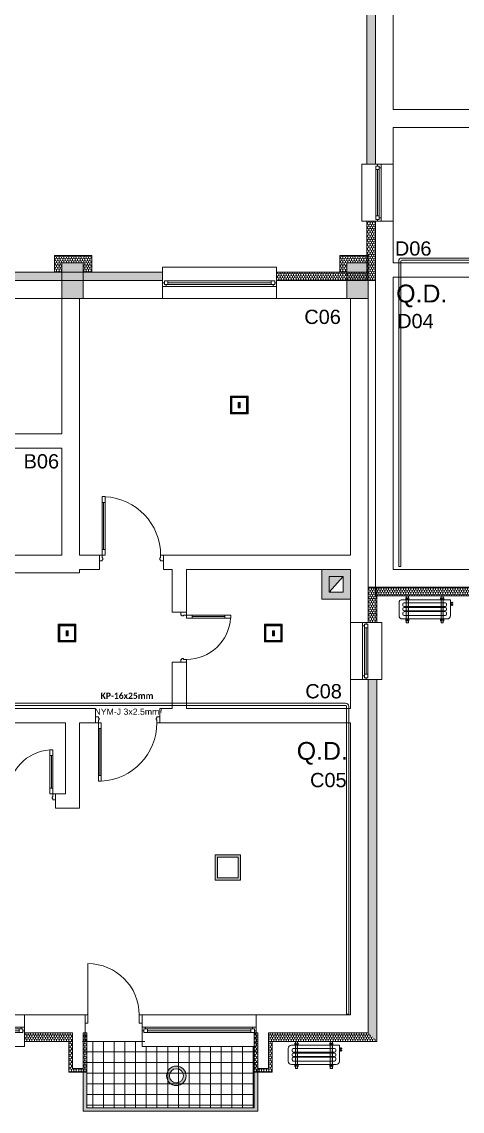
# Model space of a CAD drawing. Header units: millimetres. Extents: x 2795058 to 2855058, y -67651 to -26651.
# Drawn here: x 2814707 to 2820886, y -56559 to -41279 of the extents above; entities that cross this region are included whole.
import ezdxf

# ---------------------------------------------------------------- set-up
doc = ezdxf.new("R2010")
doc.units = ezdxf.units.MM
doc.header["$MEASUREMENT"] = 0
for name, color, linetype, lineweight in [('00E-Ndriqimi elektrike_Pen_No__6', 5, 'Continuous', 0), ('00E-Ndriqimi elektrike_Pen_No__60', 230, 'Continuous', 0), ('0_muret e jashtme_Pen_No__19', 255, 'Continuous', 0), ('0_Pen_No__80', 3, 'Continuous', 0), ('Annotation - Text_Pen_No__82_Pen_No__7', 7, 'Continuous', 0), ('Exterior walls_Pen_No__60', 230, 'Continuous', 0), ('Structural - Bearing_Pen_No__19', 255, 'Continuous', 0), ('Structural - Bearing_Pen_No__6', 5, 'Continuous', 0), ('Structural - Bearing_Pen_No__82_Pen_No__80', 3, 'Continuous', 0)]:
    doc.layers.add(name, color=color, linetype=linetype, lineweight=lineweight)
doc.layers.add('0_muret e jashtme', color=7, linetype='Continuous')
doc.layers.add('Exterior walls', color=7, linetype='Continuous')
for name, color, linetype, lineweight, true_color in [('0_muret e jashtme_Pen_No__82', 7, 'Continuous', 0, 0xaaaaaa), ('ARCHICAD Doors_Pen_No__82', 7, 'Continuous', 0, 0xaaaaaa), ('ARCHICAD Windows_Pen_No__82', 7, 'Continuous', 0, 0xaaaaaa), ('Exterior walls_Pen_No__119_Pen_No__163', 7, 'Continuous', 0, 0xe8e8e8), ('Exterior walls_Pen_No__119_Pen_No__204', 7, 'Continuous', 0, 0xe8e8e8), ('Exterior walls_Pen_No__1_Pen_No__61', 7, 'Continuous', 0, 0x6a6a6a), ('Shell - Roof_Pen_No__82', 7, 'Continuous', 0, 0xaaaaaa), ('Structural - Bearing_Pen_No__82', 7, 'Continuous', 0, 0xaaaaaa), ('Text blocks_Pen_No__82', 7, 'Continuous', 0, 0xaaaaaa)]:
    doc.layers.add(name, color=color, linetype=linetype, lineweight=lineweight, true_color=true_color)
doc.styles.add('GENERATED_STYLE_1', font='')
doc.styles.add('GENERATED_STYLE_2', font='')
doc.styles.get('GENERATED_STYLE_1').set_extended_font_data('Calibri', bold=True)
doc.styles.get('GENERATED_STYLE_2').set_extended_font_data('Arial')
pattern_1 = [(90, (2247653.822, -76424.967), (-34.6410162, 0), [20, -40]), (90, (2247636.502, -76394.967), (-34.6410162, 0), [20, -40]), (150, (2247653.822, -76404.967), (17.320508, 30), [20, -40]), (150, (2247619.18, -76404.967), (17.320508, 30), [20, -40]), (210, (2247653.822, -76424.967), (-17.320508, 30), [20, -40]), (210, (2247619.18, -76424.967), (-17.320508, 30), [20, -40])]

# ---------------------------------------------------------------- blocks, each defined once
blk = doc.blocks.new('Window 22_2')
at = {"layer": 'ARCHICAD Windows_Pen_No__82', "color": 253, "linetype": 'Continuous', "lineweight": 0, "true_color": 0xaaaaaa}
for p, q in [((-800, 150), (-800, 220)), ((-800, 220), (800, 220)), ((800, 220), (800, 150)), ((-800, 150), (-800, 30)), ((-800, 30), (-800, 0)), ((-800, 0), (-775, 0)), ((-800, 0), (-800, -50)), ((-800, 0), (-800, -50)), ((-775, 25), (-725, 25)), ((-775, -25), (-775, 25)), ((-775, 0), (-775, -25)), ((-725, 25), (725, 25)), ((-725, 25), (-725, -25)), ((-725, 25), (725, 25)), ((-725, 0), (725, 0)), ((725, -25), (725, 25)), ((725, 25), (775, 25)), ((775, 25), (775, -25)), ((775, -25), (775, 0)), ((775, 0), (800, 0)), ((800, 150), (800, 30)), ((800, 30), (800, 0)), ((800, 0), (800, -50)), ((800, 0), (800, -50)), ((-750, -50), (-800, -50)), ((-800, -50), (-800, -220)), ((-775, -25), (-750, -25)), ((-725, -25), (-775, -25)), ((-750, -25), (-750, -50)), ((750, -50), (-750, -50)), ((725, -25), (-725, -25)), ((775, -25), (725, -25)), ((750, -50), (750, -25)), ((750, -25), (775, -25)), ((800, -50), (750, -50)), ((800, -50), (800, -220)), ((-800, -220), (800, -220))]:
    blk.add_line(p, q, dxfattribs=at)
blk = doc.blocks.new('Wall_2', base_point=(2804368, -45159))
at = {"layer": '0_muret e jashtme_Pen_No__82', "linetype": 'Continuous', "lineweight": 0, "true_color": 0xaaaaaa}
h = blk.add_hatch(dxfattribs=at)
h.set_pattern_fill('Styrofoam_SM_Insulation', color=253, style=0, pattern_type=2)
h.set_pattern_definition(pattern_1)
h.paths.add_polyline_path([(2816683, -44789), (2814389, -44789), (2814389, -44909), (2816683, -44909)])
h = blk.add_hatch(dxfattribs=at)
h.set_pattern_fill('Styrofoam_SM_Insulation', color=253, style=0, pattern_type=2)
h.set_pattern_definition(pattern_1)
h.paths.add_polyline_path([(2818283, -44909), (2819487, -44909), (2819568, -44789), (2818283, -44789)])
h = blk.add_hatch(dxfattribs=at)
h.set_pattern_fill('Styrofoam_SM_Insulation', color=253, style=0, pattern_type=2)
h.set_pattern_definition(pattern_1)
h.paths.add_polyline_path([(2819487, -44909), (2819568, -44909), (2819568, -44789)])
at = {"layer": '0_muret e jashtme_Pen_No__82', "color": 253, "linetype": 'Continuous', "lineweight": 0, "true_color": 0xaaaaaa}
for p, q in [((2816683, -44909), (2814389, -44909)), ((2816683, -44789), (2816683, -44909)), ((2816683, -44909), (2816683, -44939)), ((2818283, -44789), (2818283, -44909)), ((2819318, -44909), (2818283, -44909)), ((2818283, -44909), (2818283, -44939)), ((2819487, -44909), (2819318, -44909)), ((2819487, -44909), (2819568, -44909)), ((2816683, -44939), (2816683, -44989)), ((2816683, -44989), (2816683, -45159)), ((2818283, -44939), (2818283, -44989)), ((2818283, -44989), (2818283, -45159))]:
    blk.add_line(p, q, dxfattribs=at)
at = {"layer": '0_muret e jashtme_Pen_No__82', "color": 253, "linetype": 'Continuous', "lineweight": 0, "true_color": 0xaaaaaa, "flags": 128}
for points in [[(2816683, -44789), (2814389, -44789)], [(2819568, -44789), (2818283, -44789)], [(2819568, -44789), (2819568, -44909)], [(2819568, -44909), (2819568, -45159)], [(2814389, -45159), (2815268, -45159)], [(2815518, -45159), (2816683, -45159)], [(2818283, -45159), (2819318, -45159)]]:
    blk.add_lwpolyline(points, dxfattribs=at)
at = {"layer": 'ARCHICAD Windows_Pen_No__82', "color": 253, "linetype": 'Continuous', "lineweight": 0, "true_color": 0xaaaaaa, "xscale": -1, "zscale": 1000}
blk.add_blockref('Window 22_2', (2817483, -44939), dxfattribs=at)
blk = doc.blocks.new('Window 22')
at = {"layer": 'ARCHICAD Windows_Pen_No__82', "color": 253, "linetype": 'Continuous', "lineweight": 0, "true_color": 0xaaaaaa}
for p, q in [((-400, 150), (-400, 220)), ((-400, 220), (400, 220)), ((400, 220), (400, 150)), ((-400, 150), (-400, 30)), ((-400, 30), (-400, 0)), ((-400, 0), (-375, 0)), ((-400, 0), (-400, -50)), ((-400, 0), (-400, -50)), ((-375, 25), (-325, 25)), ((-375, -25), (-375, 25)), ((-375, 0), (-375, -25)), ((-325, 25), (325, 25)), ((-325, 25), (-325, -25)), ((-325, 25), (325, 25)), ((-325, 0), (325, 0)), ((325, -25), (325, 25)), ((325, 25), (375, 25)), ((375, 25), (375, -25)), ((375, -25), (375, 0)), ((375, 0), (400, 0)), ((400, 150), (400, 30)), ((400, 30), (400, 0)), ((400, 0), (400, -50)), ((400, 0), (400, -50)), ((-350, -50), (-400, -50)), ((-400, -50), (-400, -220)), ((-375, -25), (-350, -25)), ((-325, -25), (-375, -25)), ((-350, -25), (-350, -50)), ((350, -50), (-350, -50)), ((325, -25), (-325, -25)), ((375, -25), (325, -25)), ((350, -50), (350, -25)), ((350, -25), (375, -25)), ((400, -50), (350, -50)), ((400, -50), (400, -220)), ((-400, -220), (400, -220))]:
    blk.add_line(p, q, dxfattribs=at)
blk = doc.blocks.new('Wall_5', base_point=(2819918, -38859))
at = {"layer": '0_muret e jashtme_Pen_No__82', "linetype": 'Continuous', "lineweight": 0, "true_color": 0xaaaaaa}
h = blk.add_hatch(dxfattribs=at)
h.set_pattern_fill('Styrofoam_SM_Insulation', color=253, style=0, pattern_type=2)
h.set_pattern_definition(pattern_1)
h.paths.add_polyline_path([(2819548, -38489), (2819548, -43277), (2819668, -43277), (2819668, -38609)])
h = blk.add_hatch(dxfattribs=at)
h.set_pattern_fill('Styrofoam_SM_Insulation', color=253, style=0, pattern_type=2)
h.set_pattern_definition(pattern_1)
h.paths.add_polyline_path([(2819548, -44909), (2819668, -44909), (2819668, -44077), (2819548, -44077)])
at = {"layer": '0_muret e jashtme_Pen_No__82', "color": 253, "linetype": 'Continuous', "lineweight": 0, "true_color": 0xaaaaaa}
for p, q in [((2819668, -38609), (2819668, -43277)), ((2819548, -43277), (2819668, -43277)), ((2819668, -43277), (2819698, -43277)), ((2819698, -43277), (2819748, -43277)), ((2819748, -43277), (2819918, -43277)), ((2819548, -44077), (2819668, -44077)), ((2819668, -44077), (2819668, -44909)), ((2819668, -44077), (2819698, -44077)), ((2819698, -44077), (2819748, -44077)), ((2819748, -44077), (2819918, -44077))]:
    blk.add_line(p, q, dxfattribs=at)
at = {"layer": '0_muret e jashtme_Pen_No__82', "color": 253, "linetype": 'Continuous', "lineweight": 0, "true_color": 0xaaaaaa, "flags": 128}
for points in [[(2819548, -38489), (2819548, -43277)], [(2819918, -42509), (2819918, -38859)], [(2819918, -43277), (2819918, -42759)], [(2819548, -44077), (2819548, -44909)], [(2819918, -44659), (2819918, -44077)], [(2819548, -44909), (2819668, -44909)], [(2819918, -44909), (2819918, -44859)]]:
    blk.add_lwpolyline(points, dxfattribs=at)
at = {"layer": 'ARCHICAD Windows_Pen_No__82', "color": 253, "linetype": 'Continuous', "lineweight": 0, "true_color": 0xaaaaaa, "zscale": 1000, "rotation": 90}
blk.add_blockref('Window 22', (2819698, -43677), dxfattribs=at)
blk = doc.blocks.new('Wall_8', base_point=(2819318, -45159))
at = {"layer": '0_muret e jashtme_Pen_No__82', "color": 253, "linetype": 'Continuous', "lineweight": 0, "true_color": 0xaaaaaa, "flags": 128}
for points in [[(2819318, -45159), (2819318, -48759)], [(2819568, -49209), (2819568, -45159)], [(2819318, -48959), (2819318, -49209)]]:
    blk.add_lwpolyline(points, dxfattribs=at)
blk = doc.blocks.new('Wall_11', base_point=(2834918, -42509))
at = {"layer": '0_muret e jashtme_Pen_No__82', "color": 253, "linetype": 'Continuous', "lineweight": 0, "true_color": 0xaaaaaa, "flags": 128}
for points in [[(2822669, -42509), (2819918, -42509)], [(2819918, -42759), (2822268, -42759)]]:
    blk.add_lwpolyline(points, dxfattribs=at)
blk = doc.blocks.new('Wall_15', base_point=(2815268, -48759))
at = {"layer": '0_muret e jashtme_Pen_No__82', "color": 253, "linetype": 'Continuous', "lineweight": 0, "true_color": 0xaaaaaa, "flags": 128}
for points in [[(2815268, -48759), (2813368, -48759)], [(2813318, -49009), (2815518, -49009)]]:
    blk.add_lwpolyline(points, dxfattribs=at)
blk = doc.blocks.new('Wall_18', base_point=(2825918, -48959))
at = {"layer": '0_muret e jashtme_Pen_No__82', "linetype": 'Continuous', "lineweight": 0, "true_color": 0xaaaaaa}
h = blk.add_hatch(dxfattribs=at)
h.set_pattern_fill('Styrofoam_SM_Insulation', color=253, style=0, pattern_type=2)
h.set_pattern_definition(pattern_1)
h.paths.add_polyline_path([(2821068, -49209), (2819749, -49209), (2819668, -49329), (2821068, -49329)])
h = blk.add_hatch(dxfattribs=at)
h.set_pattern_fill('Styrofoam_SM_Insulation', color=253, style=0, pattern_type=2)
h.set_pattern_definition(pattern_1)
h.paths.add_polyline_path([(2819749, -49209), (2819668, -49209), (2819668, -49329)])
at = {"layer": '0_muret e jashtme_Pen_No__82', "color": 253, "linetype": 'Continuous', "lineweight": 0, "true_color": 0xaaaaaa}
for p, q in [((2819749, -49209), (2819668, -49209)), ((2819749, -49209), (2819918, -49209)), ((2819918, -49209), (2821068, -49209))]:
    blk.add_line(p, q, dxfattribs=at)
at = {"layer": '0_muret e jashtme_Pen_No__82', "color": 253, "linetype": 'Continuous', "lineweight": 0, "true_color": 0xaaaaaa, "flags": 128}
for points in [[(2819668, -49209), (2819668, -48959)], [(2821248, -48959), (2819918, -48959)], [(2819668, -49329), (2819668, -49209)], [(2819668, -49329), (2821068, -49329)]]:
    blk.add_lwpolyline(points, dxfattribs=at)
blk = doc.blocks.new('Door 22')
at = {"layer": 'ARCHICAD Doors_Pen_No__82', "color": 253, "linetype": 'Continuous', "lineweight": 0, "true_color": 0xaaaaaa}
for p, q in [((360, 0), (360, 720)), ((-400, 0), (-437, 0)), ((-400, 0), (-437, 0)), ((-360, 0), (-400, 0)), ((-400, 0), (-400, -115)), ((-400, 0), (-400, -115)), ((-400, 0), (-400, -115)), ((-360, -115), (-360, 0)), ((400, 0), (360, 0)), ((360, 0), (360, -115)), ((400, -115), (400, 0)), ((400, 0), (400, -115)), ((400, 0), (400, -115)), ((400, 0), (437, 0)), ((400, 0), (437, 0)), ((-400, -115), (-360, -115)), ((-400, -115), (-400, -250)), ((-400, -115), (-400, -250)), ((360, -115), (400, -115)), ((400, -115), (400, -250)), ((400, -115), (400, -250)), ((-400, -250), (-400, -370)), ((-400, -250), (-400, -370)), ((400, -250), (400, -370)), ((400, -250), (400, -370)), ((-400, -370), (-437, -370)), ((-400, -370), (-437, -370)), ((400, -370), (437, -370)), ((400, -370), (437, -370))]:
    blk.add_line(p, q, dxfattribs=at)
blk.add_arc((360, 0), 720, 90, 180, dxfattribs=at)
blk = doc.blocks.new('Wall_19', base_point=(2813318, -55209))
at = {"layer": '0_muret e jashtme_Pen_No__82', "linetype": 'Continuous', "lineweight": 0, "true_color": 0xaaaaaa}
h = blk.add_hatch(dxfattribs=at)
h.set_pattern_fill('Styrofoam_SM_Insulation', color=253, style=0, pattern_type=2)
h.set_pattern_definition(pattern_1)
h.paths.add_polyline_path([(2814746, -55459), (2814746, -55579), (2815418, -55579), (2815418, -55459)])
h = blk.add_hatch(dxfattribs=at)
h.set_pattern_fill('Styrofoam_SM_Insulation', color=253, style=0, pattern_type=2)
h.set_pattern_definition(pattern_1)
h.paths.add_polyline_path([(2815568, -55459), (2815568, -55579), (2815595, -55579), (2815595, -55459)])
h = blk.add_hatch(dxfattribs=at)
h.set_pattern_fill('Styrofoam_SM_Insulation', color=253, style=0, pattern_type=2)
h.set_pattern_definition(pattern_1)
h.paths.add_polyline_path([(2817995, -55459), (2817995, -55579), (2818018, -55579), (2818018, -55459)])
h = blk.add_hatch(dxfattribs=at)
h.set_pattern_fill('Styrofoam_SM_Insulation', color=253, style=0, pattern_type=2)
h.set_pattern_definition(pattern_1)
h.paths.add_polyline_path([(2818168, -55579), (2819688, -55579), (2819568, -55459), (2818168, -55459)])
at = {"layer": '0_muret e jashtme_Pen_No__82', "color": 253, "linetype": 'Continuous', "lineweight": 0, "true_color": 0xaaaaaa}
for p, q in [((2814746, -55379), (2814746, -55209)), ((2815595, -55209), (2815558, -55209)), ((2815595, -55209), (2815595, -55324)), ((2817995, -55379), (2817995, -55209)), ((2814746, -55429), (2814746, -55379)), ((2814746, -55459), (2814746, -55429)), ((2814746, -55459), (2815418, -55459)), ((2814746, -55579), (2814746, -55459)), ((2815418, -55459), (2815418, -55579)), ((2815568, -55579), (2815568, -55459)), ((2815568, -55459), (2815595, -55459)), ((2815595, -55324), (2815595, -55459)), ((2815595, -55459), (2815595, -55579)), ((2817995, -55429), (2817995, -55379)), ((2817995, -55459), (2817995, -55429)), ((2817995, -55459), (2818018, -55459)), ((2817995, -55579), (2817995, -55459)), ((2818018, -55459), (2818018, -55579)), ((2818168, -55579), (2818168, -55459)), ((2818168, -55459), (2819568, -55459)), ((2815595, -55579), (2815558, -55579))]:
    blk.add_line(p, q, dxfattribs=at)
at = {"layer": '0_muret e jashtme_Pen_No__82', "color": 253, "linetype": 'Continuous', "lineweight": 0, "true_color": 0xaaaaaa, "flags": 128}
for points in [[(2815595, -55209), (2814746, -55209)], [(2819318, -55209), (2817995, -55209)], [(2814746, -55579), (2815418, -55579)], [(2815568, -55579), (2815595, -55579)], [(2817995, -55579), (2818018, -55579)], [(2818168, -55579), (2819688, -55579)]]:
    blk.add_lwpolyline(points, dxfattribs=at)
at = {"layer": 'ARCHICAD Doors_Pen_No__82', "color": 253, "linetype": 'Continuous', "lineweight": 0, "true_color": 0xaaaaaa, "xscale": -1, "zscale": 1000}
blk.add_blockref('Door 22', (2815995, -55209), dxfattribs=at)
at = {"layer": 'ARCHICAD Windows_Pen_No__82', "color": 253, "linetype": 'Continuous', "lineweight": 0, "true_color": 0xaaaaaa, "zscale": 1000, "rotation": 180}
for name, p in [('Window 22', (2814346, -55429)), ('Window 22_2', (2817195, -55429))]:
    blk.add_blockref(name, p, dxfattribs=at)
blk = doc.blocks.new('Storefront 22_3')
at = {"layer": 'ARCHICAD Doors_Pen_No__82', "color": 253, "linetype": 'Continuous', "lineweight": 0, "true_color": 0xaaaaaa}
for p, q in [((370, 740), (370, 820)), ((370, 820), (410, 820)), ((410, 820), (410, 740)), ((370, 740), (390, 740)), ((370, 80), (370, 740)), ((410, 740), (370, 740)), ((390, 740), (410, 740)), ((390, 80), (390, 740)), ((390, 740), (390, 80)), ((390, 740), (390, 80)), ((410, 740), (410, 80)), ((-450, 0), (-450, -80)), ((-410, 0), (-450, 0)), ((-450, 0), (-450, -80)), ((-450, 0), (-450, -80)), ((-410, -40), (-410, 0)), ((390, 80), (370, 80)), ((370, 0), (370, 80)), ((370, 80), (410, 80)), ((410, 0), (370, 0)), ((410, 80), (390, 80)), ((410, 80), (410, 0)), ((410, 0), (410, -40)), ((450, 0), (410, 0)), ((450, -80), (450, 0)), ((450, 0), (450, -80)), ((450, 0), (450, -80)), ((-450, -80), (-410, -80)), ((-450, -80), (-450, -200)), ((-400, -40), (-410, -40)), ((-410, -80), (-410, -65.4)), ((-410, -65.4), (-400, -65.4)), ((-400, -65.4), (-400, -40)), ((410, -40), (400, -40)), ((400, -40), (400, -65.4)), ((400, -65.4), (410, -65.4)), ((410, -65.4), (410, -80)), ((410, -80), (450, -80)), ((450, -80), (450, -200))]:
    blk.add_line(p, q, dxfattribs=at)
blk.add_arc((410, 0), 820, 92.79603, 180, dxfattribs=at)
blk = doc.blocks.new('Wall_30', base_point=(2819918, -44659))
at = {"layer": '0_muret e jashtme_Pen_No__82', "color": 253, "linetype": 'Continuous', "lineweight": 0, "true_color": 0xaaaaaa}
for p, q in [((2822630, -44779), (2822630, -44659)), ((2823530, -44779), (2823530, -44659)), ((2822630, -44859), (2822630, -44779)), ((2823530, -44859), (2823530, -44779))]:
    blk.add_line(p, q, dxfattribs=at)
at = {"layer": '0_muret e jashtme_Pen_No__82', "color": 253, "linetype": 'Continuous', "lineweight": 0, "true_color": 0xaaaaaa, "flags": 128}
for points in [[(2822268, -44659), (2819918, -44659)], [(2822630, -44659), (2822468, -44659)], [(2825918, -44659), (2823530, -44659)], [(2819918, -44859), (2822630, -44859)], [(2823530, -44859), (2823718, -44859)], [(2823918, -44859), (2825918, -44859)]]:
    blk.add_lwpolyline(points, dxfattribs=at)
at = {"layer": 'ARCHICAD Doors_Pen_No__82', "color": 253, "linetype": 'Continuous', "lineweight": 0, "true_color": 0xaaaaaa, "xscale": -1, "zscale": 1000, "rotation": 180}
blk.add_blockref('Storefront 22_3', (2823080, -44859), dxfattribs=at)
blk = doc.blocks.new('Wall_34', base_point=(2815268, -45159))
at = {"layer": '0_muret e jashtme_Pen_No__82', "color": 253, "linetype": 'Continuous', "lineweight": 0, "true_color": 0xaaaaaa, "flags": 128}
for points in [[(2815268, -45159), (2815268, -47059)], [(2815518, -48759), (2815518, -45159)], [(2815268, -47259), (2815268, -48759)], [(2815518, -49009), (2815518, -48959)]]:
    blk.add_lwpolyline(points, dxfattribs=at)
blk = doc.blocks.new('Wall_36', base_point=(2815268, -47259))
at = {"layer": '0_muret e jashtme_Pen_No__82', "color": 253, "linetype": 'Continuous', "lineweight": 0, "true_color": 0xaaaaaa, "flags": 128}
for points in [[(2815268, -47059), (2813368, -47059)], [(2813368, -47259), (2815268, -47259)]]:
    blk.add_lwpolyline(points, dxfattribs=at)
blk = doc.blocks.new('Wall_40', base_point=(2815268, -48759))
at = {"layer": '0_muret e jashtme_Pen_No__82', "color": 253, "linetype": 'Continuous', "lineweight": 0, "true_color": 0xaaaaaa}
for p, q in [((2815795, -48759), (2815795, -48839)), ((2815795, -48839), (2815795, -48959)), ((2816695, -48759), (2816695, -48839)), ((2816695, -48839), (2816695, -48959))]:
    blk.add_line(p, q, dxfattribs=at)
at = {"layer": '0_muret e jashtme_Pen_No__82', "color": 253, "linetype": 'Continuous', "lineweight": 0, "true_color": 0xaaaaaa, "flags": 128}
for points in [[(2815795, -48759), (2815518, -48759)], [(2819318, -48759), (2816695, -48759)], [(2815518, -48959), (2815795, -48959)], [(2816695, -48959), (2816818, -48959)], [(2817018, -48959), (2819318, -48959)]]:
    blk.add_lwpolyline(points, dxfattribs=at)
at = {"layer": 'ARCHICAD Doors_Pen_No__82', "color": 253, "linetype": 'Continuous', "lineweight": 0, "true_color": 0xaaaaaa, "xscale": -1, "zscale": 1000}
blk.add_blockref('Storefront 22_3', (2816245, -48759), dxfattribs=at)
blk = doc.blocks.new('Wall_42', base_point=(2813068, -51109))
at = {"layer": '0_muret e jashtme_Pen_No__82', "color": 253, "linetype": 'Continuous', "lineweight": 0, "true_color": 0xaaaaaa}
for p, q in [((2815743, -51029), (2815743, -50909)), ((2815743, -51109), (2815743, -51029)), ((2816643, -51029), (2816643, -50909)), ((2816643, -51109), (2816643, -51029))]:
    blk.add_line(p, q, dxfattribs=at)
at = {"layer": '0_muret e jashtme_Pen_No__82', "color": 253, "linetype": 'Continuous', "lineweight": 0, "true_color": 0xaaaaaa, "flags": 128}
for points in [[(2815743, -50909), (2813318, -50909)], [(2816818, -50909), (2816643, -50909)], [(2819318, -50909), (2817018, -50909)], [(2813318, -51109), (2815318, -51109)], [(2815518, -51109), (2815743, -51109)], [(2816643, -51109), (2819318, -51109)]]:
    blk.add_lwpolyline(points, dxfattribs=at)
at = {"layer": 'ARCHICAD Doors_Pen_No__82', "color": 253, "linetype": 'Continuous', "lineweight": 0, "true_color": 0xaaaaaa, "zscale": 1000, "rotation": 180}
blk.add_blockref('Storefront 22_3', (2816193, -51109), dxfattribs=at)
blk = doc.blocks.new('Storefront 22_4')
at = {"layer": 'ARCHICAD Doors_Pen_No__82', "color": 253, "linetype": 'Continuous', "lineweight": 0, "true_color": 0xaaaaaa}
for p, q in [((270, 540), (270, 620)), ((270, 620), (310, 620)), ((310, 620), (310, 540)), ((270, 540), (290, 540)), ((270, 80), (270, 540)), ((310, 540), (270, 540)), ((290, 540), (310, 540)), ((290, 80), (290, 540)), ((290, 540), (290, 80)), ((290, 540), (290, 80)), ((310, 540), (310, 80)), ((-350, 0), (-350, -80)), ((-310, 0), (-350, 0)), ((-350, 0), (-350, -80)), ((-350, 0), (-350, -80)), ((-310, -40), (-310, 0)), ((290, 80), (270, 80)), ((270, 0), (270, 80)), ((270, 80), (310, 80)), ((310, 0), (270, 0)), ((310, 80), (290, 80)), ((310, 80), (310, 0)), ((310, 0), (310, -40)), ((350, 0), (310, 0)), ((350, -80), (350, 0)), ((350, 0), (350, -80)), ((350, 0), (350, -80)), ((-350, -80), (-310, -80)), ((-350, -80), (-350, -200)), ((-300, -40), (-310, -40)), ((-310, -80), (-310, -65.4)), ((-310, -65.4), (-300, -65.4)), ((-300, -65.4), (-300, -40)), ((310, -40), (300, -40)), ((300, -40), (300, -65.4)), ((300, -65.4), (310, -65.4)), ((310, -65.4), (310, -80)), ((310, -80), (350, -80)), ((350, -80), (350, -200))]:
    blk.add_line(p, q, dxfattribs=at)
blk.add_arc((310, 0), 620, 93.69907, 180, dxfattribs=at)
blk = doc.blocks.new('Wall_44', base_point=(2817018, -51109))
at = {"layer": '0_muret e jashtme_Pen_No__82', "color": 253, "linetype": 'Continuous', "lineweight": 0, "true_color": 0xaaaaaa}
for p, q in [((2816938, -49561), (2816818, -49561)), ((2817018, -49561), (2816938, -49561)), ((2816938, -50261), (2816818, -50261)), ((2817018, -50261), (2816938, -50261))]:
    blk.add_line(p, q, dxfattribs=at)
at = {"layer": '0_muret e jashtme_Pen_No__82', "color": 253, "linetype": 'Continuous', "lineweight": 0, "true_color": 0xaaaaaa, "flags": 128}
for points in [[(2816818, -48959), (2816818, -49561)], [(2817018, -49561), (2817018, -48959)], [(2816818, -50261), (2816818, -50909)], [(2817018, -50909), (2817018, -50261)]]:
    blk.add_lwpolyline(points, dxfattribs=at)
at = {"layer": 'ARCHICAD Doors_Pen_No__82', "color": 253, "linetype": 'Continuous', "lineweight": 0, "true_color": 0xaaaaaa, "xscale": -1, "zscale": 1000, "rotation": 270}
blk.add_blockref('Storefront 22_4', (2817018, -49911), dxfattribs=at)
blk = doc.blocks.new('Wall_46', base_point=(2815318, -51109))
at = {"layer": '0_muret e jashtme_Pen_No__82', "color": 253, "linetype": 'Continuous', "lineweight": 0, "true_color": 0xaaaaaa, "flags": 128}
for points in [[(2815318, -51109), (2815318, -52109)], [(2815518, -52309), (2815518, -51109)]]:
    blk.add_lwpolyline(points, dxfattribs=at)
blk = doc.blocks.new('Wall_47', base_point=(2815318, -52109))
at = {"layer": '0_muret e jashtme_Pen_No__82', "color": 253, "linetype": 'Continuous', "lineweight": 0, "true_color": 0xaaaaaa}
for p, q in [((2814482, -52109), (2814482, -52189)), ((2814482, -52189), (2814482, -52309)), ((2815182, -52109), (2815182, -52189)), ((2815182, -52189), (2815182, -52309))]:
    blk.add_line(p, q, dxfattribs=at)
at = {"layer": '0_muret e jashtme_Pen_No__82', "color": 253, "linetype": 'Continuous', "lineweight": 0, "true_color": 0xaaaaaa, "flags": 128}
for points in [[(2814482, -52109), (2813318, -52109)], [(2813318, -52109), (2813318, -52309)], [(2815318, -52109), (2815182, -52109)], [(2813318, -52309), (2814482, -52309)], [(2815182, -52309), (2815518, -52309)]]:
    blk.add_lwpolyline(points, dxfattribs=at)
at = {"layer": 'ARCHICAD Doors_Pen_No__82', "color": 253, "linetype": 'Continuous', "lineweight": 0, "true_color": 0xaaaaaa, "zscale": 1000}
blk.add_blockref('Storefront 22_4', (2814832, -52109), dxfattribs=at)
blk = doc.blocks.new('Wall_58', base_point=(2815568, -55209))
at = {"layer": '0_muret e jashtme_Pen_No__82', "color": 253, "linetype": 'Continuous', "lineweight": 0, "true_color": 0xaaaaaa}
for p, q in [((2815418, -55459), (2815418, -55579)), ((2815568, -55579), (2815568, -55459))]:
    blk.add_line(p, q, dxfattribs=at)
at = {"layer": '0_muret e jashtme_Pen_No__82', "color": 253, "linetype": 'Continuous', "lineweight": 0, "true_color": 0xaaaaaa, "flags": 128}
for points in [[(2815418, -55579), (2815418, -55959)], [(2815568, -55959), (2815568, -55579)], [(2815418, -55959), (2815568, -55959)]]:
    blk.add_lwpolyline(points, dxfattribs=at)
blk = doc.blocks.new('Wall_59', base_point=(2818018, -55209))
at = {"layer": '0_muret e jashtme_Pen_No__82', "color": 253, "linetype": 'Continuous', "lineweight": 0, "true_color": 0xaaaaaa}
for p, q in [((2818018, -55459), (2818018, -55579)), ((2818168, -55579), (2818168, -55459))]:
    blk.add_line(p, q, dxfattribs=at)
at = {"layer": '0_muret e jashtme_Pen_No__82', "color": 253, "linetype": 'Continuous', "lineweight": 0, "true_color": 0xaaaaaa, "flags": 128}
for points in [[(2818018, -55579), (2818018, -55959)], [(2818168, -55959), (2818168, -55579)], [(2818168, -55959), (2818018, -55959)]]:
    blk.add_lwpolyline(points, dxfattribs=at)
blk = doc.blocks.new('Wall_62', base_point=(2819918, -44909))
at = {"layer": '0_muret e jashtme_Pen_No__82', "color": 253, "linetype": 'Continuous', "lineweight": 0, "true_color": 0xaaaaaa, "flags": 128}
for points in [[(2819668, -44909), (2819668, -48959)], [(2819918, -48959), (2819918, -44909)]]:
    blk.add_lwpolyline(points, dxfattribs=at)
blk = doc.blocks.new('Wall_63', base_point=(2819318, -49209))
at = {"layer": '0_muret e jashtme_Pen_No__82', "linetype": 'Continuous', "lineweight": 0, "true_color": 0xaaaaaa}
h = blk.add_hatch(dxfattribs=at)
h.set_pattern_fill('Styrofoam_SM_Insulation', color=253, style=0, pattern_type=2)
h.set_pattern_definition(pattern_1)
h.paths.add_polyline_path([(2819568, -49209), (2819568, -49703), (2819688, -49703), (2819688, -49209)])
h = blk.add_hatch(dxfattribs=at)
h.set_pattern_fill('Styrofoam_SM_Insulation', color=253, style=0, pattern_type=2)
h.set_pattern_definition(pattern_1)
h.paths.add_polyline_path([(2819688, -50503), (2819568, -50503), (2819568, -55459), (2819688, -55579)])
at = {"layer": '0_muret e jashtme_Pen_No__82', "color": 253, "linetype": 'Continuous', "lineweight": 0, "true_color": 0xaaaaaa}
for p, q in [((2819568, -49703), (2819568, -49209)), ((2819488, -49703), (2819318, -49703)), ((2819538, -49703), (2819488, -49703)), ((2819568, -49703), (2819538, -49703)), ((2819688, -49703), (2819568, -49703)), ((2819488, -50503), (2819318, -50503)), ((2819538, -50503), (2819488, -50503)), ((2819568, -50503), (2819538, -50503)), ((2819568, -55459), (2819568, -50503)), ((2819688, -50503), (2819568, -50503))]:
    blk.add_line(p, q, dxfattribs=at)
at = {"layer": '0_muret e jashtme_Pen_No__82', "color": 253, "linetype": 'Continuous', "lineweight": 0, "true_color": 0xaaaaaa, "flags": 128}
for points in [[(2819318, -49209), (2819318, -49703)], [(2819688, -49209), (2819568, -49209)], [(2819688, -49703), (2819688, -49209)], [(2819318, -50503), (2819318, -50909)], [(2819688, -55579), (2819688, -50503)], [(2819318, -51109), (2819318, -55209)]]:
    blk.add_lwpolyline(points, dxfattribs=at)
at = {"layer": 'ARCHICAD Windows_Pen_No__82', "color": 253, "linetype": 'Continuous', "lineweight": 0, "true_color": 0xaaaaaa, "xscale": -1, "zscale": 1000, "rotation": 270}
blk.add_blockref('Window 22', (2819538, -50103), dxfattribs=at)
blk = doc.blocks.new('Wall_75', base_point=(2813282, -50851))
at = {"layer": 'Exterior walls_Pen_No__60', "color": 230, "linetype": 'Continuous', "lineweight": 0, "flags": 128}
for points in [[(2819249, -50836), (2813282, -50836)], [(2813282, -50836), (2813282, -50866)], [(2813282, -50866), (2819249, -50866)]]:
    blk.add_lwpolyline(points, dxfattribs=at)
blk = doc.blocks.new('Wall_76', base_point=(2819279, -50881))
at = {"layer": 'Exterior walls_Pen_No__60', "color": 230, "linetype": 'Continuous', "lineweight": 0, "flags": 128}
for points in [[(2819264, -50881), (2819264, -55198)], [(2819294, -55198), (2819294, -50881)], [(2819264, -55198), (2819294, -55198)]]:
    blk.add_lwpolyline(points, dxfattribs=at)
blk = doc.blocks.new('Wall_77', base_point=(2819279, -50881))
at = {"layer": 'Exterior walls_Pen_No__60', "color": 230, "linetype": 'Continuous', "lineweight": 0}
for radius in [45, 15]:
    blk.add_arc((2819249, -50881), radius, 0, 90, dxfattribs=at)
blk = doc.blocks.new('Wall_78', base_point=(2825918, -44607))
at = {"layer": 'Exterior walls_Pen_No__60', "color": 230, "linetype": 'Continuous', "lineweight": 0, "flags": 128}
for points in [[(2825918, -44592), (2820040, -44592)], [(2825918, -44622), (2825918, -44592)], [(2820040, -44622), (2825918, -44622)]]:
    blk.add_lwpolyline(points, dxfattribs=at)
blk = doc.blocks.new('Wall_79', base_point=(2820010, -44637))
at = {"layer": 'Exterior walls_Pen_No__60', "color": 230, "linetype": 'Continuous', "lineweight": 0, "flags": 128}
for points in [[(2819995, -44637), (2819995, -48918)], [(2820025, -48918), (2820025, -44637)], [(2819995, -48918), (2820025, -48918)]]:
    blk.add_lwpolyline(points, dxfattribs=at)
blk = doc.blocks.new('Wall_80', base_point=(2820040, -44607))
at = {"layer": 'Exterior walls_Pen_No__60', "color": 230, "linetype": 'Continuous', "lineweight": 0}
for radius in [45, 15]:
    blk.add_arc((2820040, -44637), radius, 90, 180, dxfattribs=at)

msp = doc.modelspace()

# ---------------------------------------------------------------- hatches: boundary and pattern name
at = {"layer": '00E-Ndriqimi elektrike_Pen_No__60', "linetype": 'Continuous', "lineweight": 0}
h = msp.add_hatch(color=230, dxfattribs=at)
h.paths.add_polyline_path([(2816739, -56062, 1.000002), (2817013, -56062, 1)])
h.paths.add_polyline_path([(2816777, -56062, -1.000002), (2816975, -56062, -1)], flags=0)
at = {"layer": '0_muret e jashtme_Pen_No__19', "linetype": 'Continuous', "lineweight": 0}
for points in [[(2815568, -45159), (2815568, -44659), (2815268, -44659), (2815268, -45159)], [(2819568, -45159), (2819568, -44659), (2819268, -44659), (2819268, -45159)]]:
    msp.add_hatch(color=255, dxfattribs=at).paths.add_polyline_path(points)
at = {"layer": '0_muret e jashtme_Pen_No__82', "linetype": 'Continuous', "lineweight": 0, "true_color": 0xaaaaaa}
h = msp.add_hatch(dxfattribs=at)
h.set_pattern_fill('Styrofoam_SM_Insulation', color=253, style=0, pattern_type=2)
h.set_pattern_definition(pattern_1)
h.paths.add_polyline_path([(2815688, -44789), (2815688, -44558), (2815168, -44558), (2815168, -44789), (2815268, -44789), (2815268, -44659), (2815568, -44659), (2815568, -44789)])
h = msp.add_hatch(dxfattribs=at)
h.set_pattern_fill('Styrofoam_SM_Insulation', color=253, style=0, pattern_type=2)
h.set_pattern_definition(pattern_1)
h.paths.add_polyline_path([(2819568, -44659), (2819568, -44558), (2819168, -44558), (2819168, -44789), (2819268, -44789), (2819268, -44659)])
h = msp.add_hatch(dxfattribs=at)
h.set_pattern_fill('Styrofoam_SM_Insulation', color=253, style=0, pattern_type=2)
h.set_pattern_definition(pattern_1)
h.paths.add_polyline_path([(2815418, -55579), (2815418, -55959), (2815568, -55959), (2815568, -55459), (2815618, -55459), (2815618, -56009), (2815368, -56009), (2815368, -55579)])
h = msp.add_hatch(dxfattribs=at)
h.set_pattern_fill('Styrofoam_SM_Insulation', color=253, style=0, pattern_type=2)
h.set_pattern_definition(pattern_1)
h.paths.add_polyline_path([(2818168, -55579), (2818168, -55959), (2818018, -55959), (2818018, -55459), (2817968, -55459), (2817968, -56009), (2818218, -56009), (2818218, -55579)])
at = {"layer": 'Exterior walls_Pen_No__119_Pen_No__163', "linetype": 'Continuous', "lineweight": 0, "true_color": 0xe8e8e8}
for points in [[(2820131, -49329), (2820100, -49329), (2820100, -49709), (2820131, -49709)], [(2818576, -55579), (2818545, -55579), (2818545, -55959), (2818576, -55959)]]:
    msp.add_hatch(color=254, dxfattribs=at).paths.add_polyline_path(points)
at = {"layer": 'Exterior walls_Pen_No__119_Pen_No__204', "linetype": 'Continuous', "lineweight": 0, "true_color": 0xe8e8e8}
for points in [[(2820620, -49329), (2820590, -49329), (2820590, -49709), (2820620, -49709)], [(2819065, -55579), (2819035, -55579), (2819035, -55959), (2819065, -55959)]]:
    msp.add_hatch(color=254, dxfattribs=at).paths.add_polyline_path(points)
at = {"layer": 'Structural - Bearing_Pen_No__19', "linetype": 'Continuous', "lineweight": 0, "true_color": 0xffffff}
h = msp.add_hatch(color=7, dxfattribs=at)
h.paths.add_polyline_path([(2819318, -48959), (2818918, -48959), (2818918, -49379), (2819318, -49379)])
h.paths.add_polyline_path([(2819218, -49059), (2819018, -49059), (2819018, -49279), (2819218, -49279)], flags=0)
msp.add_hatch(color=7, dxfattribs=at).paths.add_polyline_path([(2819018, -49279), (2819218, -49059), (2819018, -49059)])
at = {"layer": 'Structural - Bearing_Pen_No__19', "linetype": 'Continuous', "lineweight": 0}
h = msp.add_hatch(dxfattribs=at)
h.set_pattern_fill('Grid_15x15', color=255, style=0, pattern_type=2)
h.set_pattern_definition([(0, (2247653.82, -76424.97), (0, 150), []), (90, (2247653.82, -76424.97), (-150, 0), [])])
h.paths.add_polyline_path([(2815618, -55909), (2815618, -56509), (2817968, -56509), (2817968, -55909), (2818018, -55909), (2818018, -55579), (2817995, -55579), (2817995, -55649), (2816395, -55649), (2816395, -55579), (2815568, -55579), (2815568, -56559), (2815569, -56559), (2815569, -55909)])
msp.add_hatch(color=255, dxfattribs=at).paths.add_polyline_path([(2818018, -56559), (2818018, -55909), (2817968, -55909), (2817968, -56509), (2815618, -56509), (2815618, -55909), (2815569, -55909), (2815569, -56559)])
at = {"layer": 'Structural - Bearing_Pen_No__6', "linetype": 'Continuous', "lineweight": 0}
h = msp.add_hatch(color=5, dxfattribs=at)
h.paths.add_polyline_path([(2817881, -46778), (2817633, -46778), (2817633, -46530), (2817881, -46530)])
h.paths.add_polyline_path([(2817860, -46758), (2817653, -46758), (2817653, -46550), (2817860, -46550)], flags=0)
for points in [[(2817744, -46695), (2817744, -46620), (2817773, -46620), (2817773, -46695)], [(2815330, -49893), (2815330, -49819), (2815359, -49819), (2815359, -49893)], [(2818223, -49893), (2818223, -49819), (2818252, -49819), (2818252, -49893)]]:
    msp.add_hatch(color=5, dxfattribs=at).paths.add_polyline_path(points)
h = msp.add_hatch(color=5, dxfattribs=at)
h.paths.add_polyline_path([(2815467, -49976), (2815219, -49976), (2815219, -49729), (2815467, -49729)])
h.paths.add_polyline_path([(2815447, -49956), (2815240, -49956), (2815240, -49749), (2815447, -49749)], flags=0)
h = msp.add_hatch(color=5, dxfattribs=at)
h.paths.add_polyline_path([(2818360, -49976), (2818112, -49976), (2818112, -49729), (2818360, -49729)])
h.paths.add_polyline_path([(2818340, -49956), (2818132, -49956), (2818132, -49749), (2818340, -49749)], flags=0)
h = msp.add_hatch(color=5, dxfattribs=at)
h.paths.add_polyline_path([(2817420, -52964), (2817774, -52964), (2817774, -53318), (2817420, -53318)])
h.paths.add_polyline_path([(2817741, -53285), (2817453, -53285), (2817453, -52997), (2817741, -52997)], flags=0)

# ---------------------------------------------------------------- linework, layer by layer
at = {"layer": '00E-Ndriqimi elektrike_Pen_No__6', "color": 5, "linetype": 'Continuous', "lineweight": 0}
for points in [[(2817633, -46530), (2817881, -46530), (2817881, -46778), (2817633, -46778)], [(2817646, -46543), (2817868, -46543), (2817868, -46765), (2817646, -46765)], [(2815219, -49729), (2815467, -49729), (2815467, -49976), (2815219, -49976)], [(2815232, -49742), (2815454, -49742), (2815454, -49964), (2815232, -49964)], [(2818112, -49729), (2818360, -49729), (2818360, -49976), (2818112, -49976)], [(2818125, -49742), (2818347, -49742), (2818347, -49964), (2818125, -49964)]]:
    msp.add_lwpolyline(points, close=True, dxfattribs=at)
at = {"layer": '00E-Ndriqimi elektrike_Pen_No__60', "color": 230, "linetype": 'Continuous', "lineweight": 0}
for radius in [137, 98.7]:
    msp.add_circle((2816876, -56062), radius, dxfattribs=at)
at = {"layer": '0_muret e jashtme_Pen_No__82', "color": 253, "linetype": 'Continuous', "lineweight": 0, "true_color": 0xaaaaaa, "flags": 128}
for points in [[(2815688, -44789), (2815688, -44558), (2815168, -44558), (2815168, -44789), (2815268, -44789), (2815268, -44659), (2815568, -44659), (2815568, -44789)], [(2819568, -44659), (2819568, -44558), (2819168, -44558), (2819168, -44789), (2819268, -44789), (2819268, -44659)], [(2815568, -45159), (2815568, -44659), (2815268, -44659), (2815268, -45159)], [(2819568, -45159), (2819568, -44659), (2819268, -44659), (2819268, -45159)], [(2815418, -55579), (2815418, -55959), (2815568, -55959), (2815568, -55459), (2815618, -55459), (2815618, -56009), (2815368, -56009), (2815368, -55579)], [(2818168, -55579), (2818168, -55959), (2818018, -55959), (2818018, -55459), (2817968, -55459), (2817968, -56009), (2818218, -56009), (2818218, -55579)]]:
    msp.add_lwpolyline(points, close=True, dxfattribs=at)
at = {"layer": '0_Pen_No__80', "color": 3, "linetype": 'Continuous', "lineweight": 0}
for p, q in [((2820000, -49609), (2820000, -49429)), ((2820045, -49384), (2820720, -49384)), ((2820055, -49445), (2820055, -49464)), ((2820650, -49428), (2820071, -49428)), ((2820071, -49481), (2820650, -49481)), ((2820071, -49494), (2820650, -49494)), ((2820666, -49464), (2820666, -49445)), ((2820720, -49384), (2820720, -49609)), ((2820675, -49654), (2820045, -49654)), ((2820055, -49523), (2820055, -49510)), ((2820055, -49588), (2820055, -49569)), ((2820650, -49539), (2820071, -49539)), ((2820071, -49552), (2820650, -49552)), ((2820650, -49605), (2820071, -49605)), ((2820666, -49510), (2820666, -49523)), ((2820666, -49569), (2820666, -49588)), ((2818445, -55859), (2818445, -55679)), ((2818490, -55634), (2819165, -55634)), ((2818500, -55695), (2818500, -55714)), ((2818500, -55773), (2818500, -55760)), ((2819095, -55678), (2818516, -55678)), ((2818516, -55731), (2819095, -55731)), ((2818516, -55744), (2819095, -55744)), ((2819111, -55714), (2819111, -55695)), ((2819111, -55760), (2819111, -55773)), ((2819165, -55634), (2819165, -55859)), ((2819120, -55904), (2818490, -55904)), ((2818500, -55838), (2818500, -55819)), ((2819095, -55789), (2818516, -55789)), ((2818516, -55802), (2819095, -55802)), ((2819095, -55855), (2818516, -55855)), ((2819111, -55819), (2819111, -55838))]:
    msp.add_line(p, q, dxfattribs=at)
for points in [[(2820138, -49384), (2820138, -49356), (2820124, -49356), (2820124, -49372, -1), (2820107, -49372), (2820107, -49356), (2820093, -49356), (2820093, -49384)], [(2820628, -49384), (2820628, -49356), (2820613, -49356), (2820613, -49372, -1), (2820597, -49372), (2820597, -49356), (2820582, -49356), (2820582, -49384)], [(2820720, -49419), (2820724, -49419, -0.414214), (2820727, -49421), (2820727, -49435, -0.414214), (2820724, -49437), (2820720, -49437)], [(2820720, -49448), (2820724, -49448, -0.414214), (2820727, -49450), (2820727, -49464, -0.414214), (2820724, -49466), (2820720, -49466)], [(2820138, -49654), (2820138, -49681), (2820124, -49681), (2820124, -49665, 1), (2820107, -49665), (2820107, -49681), (2820093, -49681), (2820093, -49654)], [(2820628, -49654), (2820628, -49681), (2820613, -49681), (2820613, -49665, 1), (2820597, -49665), (2820597, -49681), (2820582, -49681), (2820582, -49654)], [(2818583, -55634), (2818583, -55606), (2818569, -55606), (2818569, -55622, -1), (2818552, -55622), (2818552, -55606), (2818538, -55606), (2818538, -55634)], [(2819073, -55634), (2819073, -55606), (2819058, -55606), (2819058, -55622, -1), (2819042, -55622), (2819042, -55606), (2819027, -55606), (2819027, -55634)], [(2819165, -55669), (2819169, -55669, -0.414214), (2819172, -55671), (2819172, -55685, -0.414214), (2819169, -55687), (2819165, -55687)], [(2819165, -55698), (2819169, -55698, -0.414214), (2819172, -55700), (2819172, -55714, -0.414214), (2819169, -55716), (2819165, -55716)], [(2818583, -55904), (2818583, -55931), (2818569, -55931), (2818569, -55915, 1), (2818552, -55915), (2818552, -55931), (2818538, -55931), (2818538, -55904)], [(2819073, -55904), (2819073, -55931), (2819058, -55931), (2819058, -55915, 1), (2819042, -55915), (2819042, -55931), (2819027, -55931), (2819027, -55904)]]:
    msp.add_lwpolyline(points, format="xyb", dxfattribs=at)
for points in [[(2820727, -49424), (2820739, -49424), (2820739, -49432), (2820727, -49432)], [(2820727, -49453), (2820739, -49453), (2820739, -49461), (2820727, -49461)], [(2820739, -49420), (2820745, -49420), (2820745, -49436), (2820739, -49436)], [(2820739, -49449), (2820745, -49449), (2820745, -49465), (2820739, -49465)], [(2819172, -55674), (2819184, -55674), (2819184, -55682), (2819172, -55682)], [(2819172, -55703), (2819184, -55703), (2819184, -55711), (2819172, -55711)], [(2819184, -55670), (2819190, -55670), (2819190, -55686), (2819184, -55686)], [(2819184, -55699), (2819190, -55699), (2819190, -55715), (2819184, -55715)]]:
    msp.add_lwpolyline(points, close=True, dxfattribs=at)
for points in [[(2820745, -49423), (2820752, -49423, -0.414214), (2820754, -49426), (2820754, -49430, -0.414214), (2820752, -49433), (2820745, -49433)], [(2820745, -49452), (2820752, -49452, -0.414214), (2820754, -49455), (2820754, -49459, -0.414214), (2820752, -49462), (2820745, -49462)], [(2819190, -55673), (2819197, -55673, -0.414214), (2819199, -55676), (2819199, -55680, -0.414214), (2819197, -55683), (2819190, -55683)], [(2819190, -55702), (2819197, -55702, -0.414214), (2819199, -55705), (2819199, -55709, -0.414214), (2819197, -55712), (2819190, -55712)]]:
    msp.add_lwpolyline(points, format="xyb", close=True, dxfattribs=at)
for centre, radius, start, end in [((2820045, -49429), 45, 90, 180), ((2820071, -49445), 16.3, 90, 180), ((2820071, -49464), 16.3, 180, 270), ((2820071, -49510), 16.3, 90, 180), ((2820650, -49445), 16.3, 0, 90), ((2820650, -49464), 16.3, 270, 0), ((2820650, -49510), 16.3, 0, 90), ((2820045, -49609), 45, 180, 270), ((2820071, -49523), 16.3, 180, 270), ((2820071, -49569), 16.3, 90, 180), ((2820071, -49588), 16.3, 180, 270), ((2820650, -49523), 16.3, 270, 0), ((2820650, -49569), 16.3, 0, 90), ((2820650, -49588), 16.3, 270, 0), ((2820675, -49609), 45, 270, 0), ((2818490, -55679), 45, 90, 180), ((2818516, -55695), 16.3, 90, 180), ((2818516, -55714), 16.3, 180, 270), ((2818516, -55760), 16.3, 90, 180), ((2819095, -55695), 16.3, 0, 90), ((2819095, -55714), 16.3, 270, 0), ((2819095, -55760), 16.3, 0, 90), ((2818490, -55859), 45, 180, 270), ((2818516, -55773), 16.3, 180, 270), ((2818516, -55819), 16.3, 90, 180), ((2818516, -55838), 16.3, 180, 270), ((2819095, -55773), 16.3, 270, 0), ((2819095, -55819), 16.3, 0, 90), ((2819095, -55838), 16.3, 270, 0), ((2819120, -55859), 45, 270, 0)]:
    msp.add_arc(centre, radius, start, end, dxfattribs=at)
at = {"layer": 'Exterior walls_Pen_No__1_Pen_No__61', "color": 251, "linetype": 'Continuous', "lineweight": 0, "true_color": 0x6a6a6a, "flags": 128}
for points in [[(2820131, -49329), (2820131, -49709), (2820100, -49709), (2820100, -49329)], [(2820620, -49329), (2820620, -49709), (2820590, -49709), (2820590, -49329)], [(2818576, -55579), (2818576, -55959), (2818545, -55959), (2818545, -55579)], [(2819065, -55579), (2819065, -55959), (2819035, -55959), (2819035, -55579)]]:
    msp.add_lwpolyline(points, close=True, dxfattribs=at)
at = {"layer": 'Shell - Roof_Pen_No__82', "color": 253, "linetype": 'Continuous', "lineweight": 0, "true_color": 0xaaaaaa}
for p, q in [((2819318, -48959), (2818918, -48959)), ((2818918, -48959), (2818918, -49379)), ((2819318, -49379), (2819318, -48959)), ((2818918, -49379), (2819318, -49379)), ((2815568, -56559), (2815568, -55509))]:
    msp.add_line(p, q, dxfattribs=at)
at = {"layer": 'Structural - Bearing_Pen_No__6', "color": 5, "linetype": 'Continuous', "lineweight": 0, "flags": 128}
for points in [[(2817881, -46778), (2817633, -46778), (2817633, -46530), (2817881, -46530)], [(2817860, -46758), (2817653, -46758), (2817653, -46550), (2817860, -46550)], [(2817744, -46695), (2817744, -46620), (2817773, -46620), (2817773, -46695)], [(2815467, -49976), (2815219, -49976), (2815219, -49729), (2815467, -49729)], [(2815447, -49956), (2815240, -49956), (2815240, -49749), (2815447, -49749)], [(2818360, -49976), (2818112, -49976), (2818112, -49729), (2818360, -49729)], [(2818340, -49956), (2818132, -49956), (2818132, -49749), (2818340, -49749)], [(2815330, -49893), (2815330, -49819), (2815359, -49819), (2815359, -49893)], [(2818223, -49893), (2818223, -49819), (2818252, -49819), (2818252, -49893)], [(2817420, -52964), (2817774, -52964), (2817774, -53318), (2817420, -53318)], [(2817741, -53285), (2817453, -53285), (2817453, -52997), (2817741, -52997)]]:
    msp.add_lwpolyline(points, close=True, dxfattribs=at)
at = {"layer": 'Structural - Bearing_Pen_No__82', "color": 253, "linetype": 'Continuous', "lineweight": 0, "true_color": 0xaaaaaa, "flags": 128}
for points in [[(2819318, -48959), (2818918, -48959), (2818918, -49379), (2819318, -49379)], [(2819218, -49059), (2819018, -49059), (2819018, -49279), (2819218, -49279)], [(2819018, -49279), (2819218, -49059), (2819018, -49059)], [(2815618, -55909), (2815618, -56509), (2817968, -56509), (2817968, -55909), (2818018, -55909), (2818018, -55579), (2817995, -55579), (2817995, -55649), (2816395, -55649), (2816395, -55579), (2815568, -55579), (2815568, -56559), (2815569, -56559), (2815569, -55909)], [(2818018, -56559), (2818018, -55909), (2817968, -55909), (2817968, -56509), (2815618, -56509), (2815618, -55909), (2815569, -55909), (2815569, -56559)]]:
    msp.add_lwpolyline(points, close=True, dxfattribs=at)
at = {"layer": 'Structural - Bearing_Pen_No__82_Pen_No__80', "color": 3, "linetype": 'Continuous', "lineweight": 0}
for p, q in [((2820433, -49384), (2820383, -49384)), ((2818878, -55634), (2818828, -55634))]:
    msp.add_line(p, q, dxfattribs=at)

# ---------------------------------------------------------------- block references
at = {"layer": '0_muret e jashtme', "color": 7, "lineweight": 0}
for name, p in [('Wall_5', (2819918, -38859)), ('Wall_11', (2834918, -42509)), ('Wall_2', (2804368, -45159)), ('Wall_30', (2819918, -44659)), ('Wall_62', (2819918, -44909)), ('Wall_34', (2815268, -45159)), ('Wall_8', (2819318, -45159)), ('Wall_36', (2815268, -47259)), ('Wall_15', (2815268, -48759)), ('Wall_40', (2815268, -48759)), ('Wall_18', (2825918, -48959)), ('Wall_44', (2817018, -51109)), ('Wall_63', (2819318, -49209)), ('Wall_42', (2813068, -51109)), ('Wall_46', (2815318, -51109)), ('Wall_47', (2815318, -52109)), ('Wall_19', (2813318, -55209)), ('Wall_58', (2815568, -55209)), ('Wall_59', (2818018, -55209))]:
    msp.add_blockref(name, p, dxfattribs=at)
at = {"layer": 'Exterior walls', "color": 230, "lineweight": 0}
for name, p in [('Wall_80', (2820040, -44607)), ('Wall_78', (2825918, -44607)), ('Wall_79', (2820010, -44637)), ('Wall_75', (2813282, -50851)), ('Wall_77', (2819279, -50881)), ('Wall_76', (2819279, -50881))]:
    msp.add_blockref(name, p, dxfattribs=at)

# ---------------------------------------------------------------- texts
at = {"layer": 'Annotation - Text_Pen_No__82_Pen_No__7', "color": 7, "linetype": 'Continuous', "lineweight": 0, "char_height": 87.5, "attachment_point": 7}
for s, insert, style in [('\\A1;{\\pql;\\fCalibri|b1|i0|c0|p34;KP-16x25mm}', (2815812, -50776), 'GENERATED_STYLE_1'), ('\\A1;{\\pql;\\fArial|b0|i0|c0|p34;NYM-J 3x2.5mm²}', (2815727, -51000), 'GENERATED_STYLE_2')]:
    msp.add_mtext(s, dxfattribs=dict(at, insert=insert, style=style))
at = {"layer": 'Text blocks_Pen_No__82', "color": 253, "linetype": 'Continuous', "lineweight": 0, "true_color": 0xaaaaaa, "attachment_point": 1, "style": 'GENERATED_STYLE_2'}
for s, insert, char_height in [('\\A1;{\\pql;\\fArial|b0|i0|c0|p34;D0\\fArial|b0|i0|c0|p34;6}', (2819942, -44358), 200), ('\\A1;{\\pql;\\fArial|b0|i0|c0|p34;Q.D.}', (2819960, -44965), 250), ('\\A1;{\\pql;\\fArial|b0|i0|c0|p34;C0\\fArial|b0|i0|c0|p34;6}', (2818671, -45317), 200), ('\\A1;{\\pql;\\fArial|b0|i0|c0|p34;D0\\fArial|b0|i0|c0|p34;4}', (2819974, -45376), 200), ('\\A1;{\\pql;\\fArial|b0|i0|c0|p34;B0\\fArial|b0|i0|c0|p34;6}', (2814733, -47343), 200), ('\\A1;{\\pql;\\fArial|b0|i0|c0|p34;C0\\fArial|b0|i0|c0|p34;8}', (2818685, -50568), 200), ('\\A1;{\\pql;\\fArial|b0|i0|c0|p34;Q.D.}', (2818565, -51380), 250), ('\\A1;{\\pql;\\fArial|b0|i0|c0|p34;C0\\fArial|b0|i0|c0|p34;5}', (2818752, -51814), 200)]:
    msp.add_mtext(s, dxfattribs=dict(at, insert=insert, char_height=char_height))

doc.saveas('drawing.dxf')
